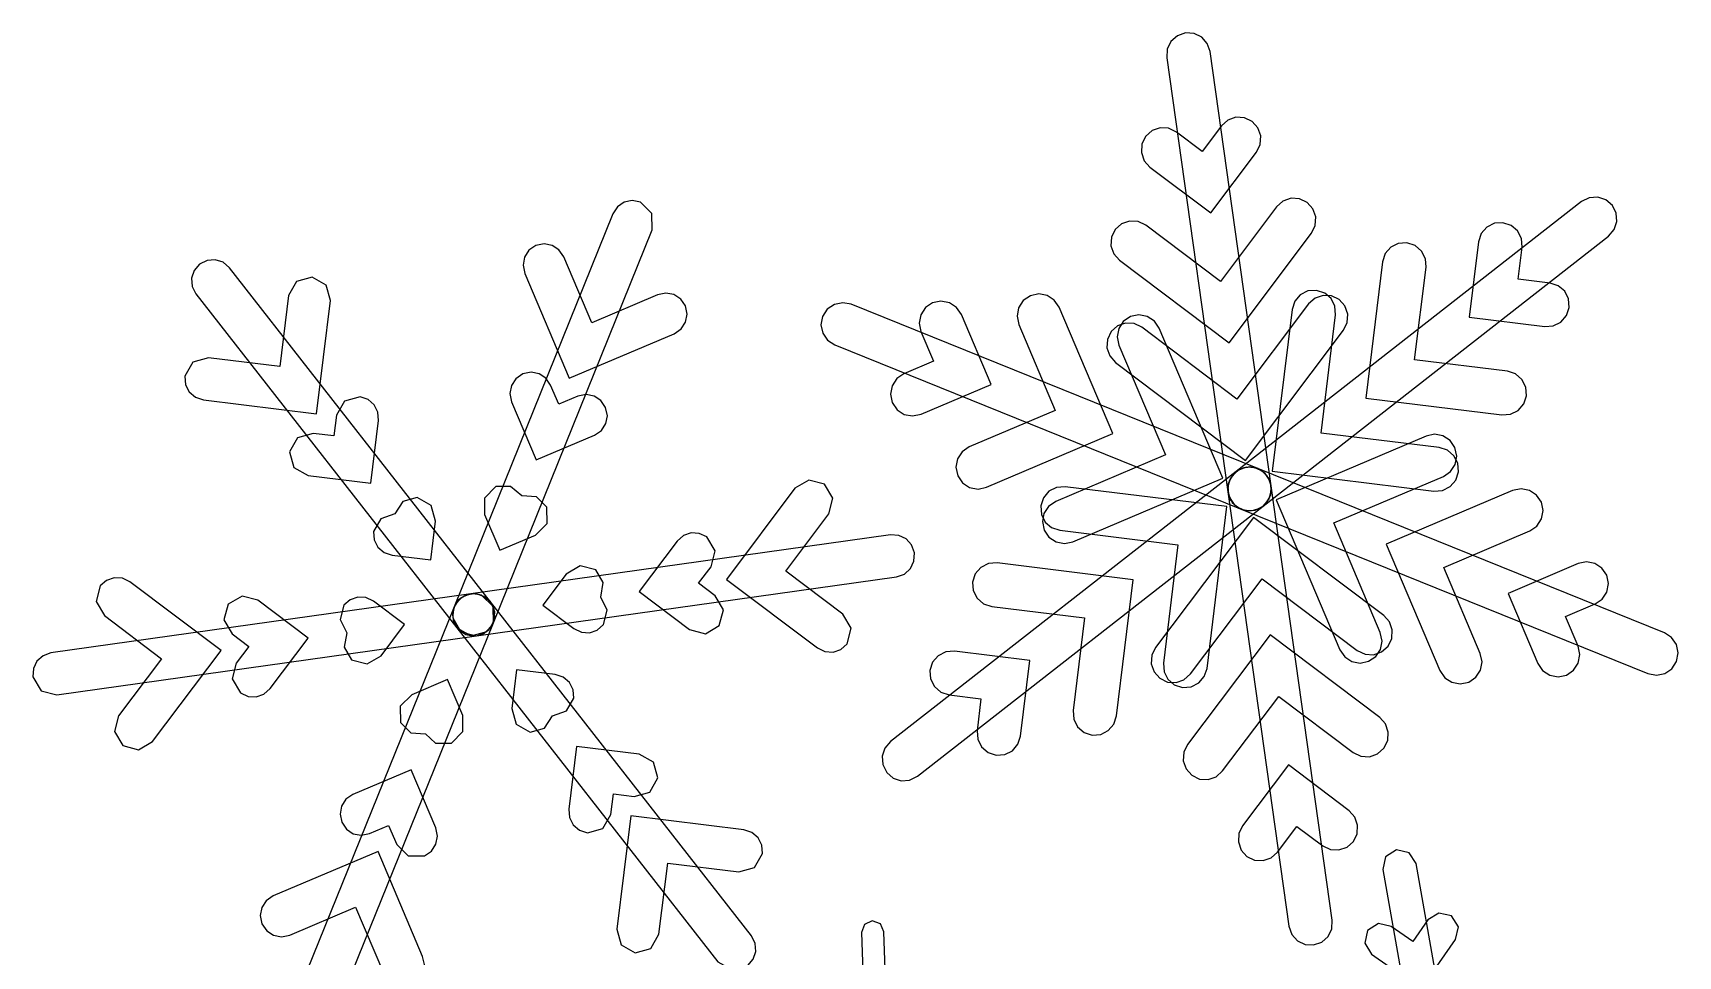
# Model space of a CAD drawing. Extents: x 1 to 82, y 2 to 123.
# Drawn here: x 0.7 to 75.9, y 80.3 to 122.5 of the extents above; entities that cross this region are included whole.
import ezdxf

# ---------------------------------------------------------------- set-up
doc = ezdxf.new("R2010")
doc.units = 0

msp = doc.modelspace()

# ---------------------------------------------------------------- linework, layer by layer
at = {"layer": 'Layer 1', "color": 7}
for points in [[(53.363082, 122.500239), (52.993697, 122.371244), (52.701794, 122.110711), (52.531813, 121.758303), (52.509631, 121.367672), (55.300791, 101.507492), (55.429786, 101.138107), (55.690319, 100.846204), (56.042727, 100.676223), (56.433358, 100.654041), (56.808915, 100.786399), (57.094646, 101.043569), (57.263096, 101.389117), (57.286809, 101.786608), (54.495649, 121.646788), (54.363291, 122.022345), (54.106121, 122.308076), (53.760573, 122.476526), (53.363082, 122.500239), (53.363082, 122.500239)], [(13.188893, 77.014453), (13.56724, 76.943743), (13.930716, 77.020927), (14.238729, 77.228774), (14.450687, 77.550053), (21.712627, 95.523993), (21.706153, 96.265816), (21.177027, 96.785787), (20.79868, 96.856497), (20.435204, 96.779313), (20.127191, 96.571466), (19.915233, 96.250187), (12.653293, 78.276247), (12.582583, 77.8979), (12.659767, 77.534424), (12.867614, 77.226411), (13.188893, 77.014453), (13.188893, 77.014453)], [(17.823871, 84.863999), (18.565654, 84.870569), (18.883124, 85.088097), (19.085529, 85.399654), (19.156357, 85.764373), (19.079095, 86.141382), (17.950641, 88.800197), (15.29193, 87.671495), (14.974461, 87.453968), (14.772056, 87.14241), (14.701227, 86.777691), (14.778489, 86.400682), (14.996017, 86.083212), (15.307574, 85.880807), (15.672293, 85.809979), (16.049302, 85.88724), (16.923615, 86.258218), (17.29484, 85.38401), (17.823871, 84.863999), (17.823871, 84.863999)]]:
    msp.add_lwpolyline(points, close=True, dxfattribs=at)
for points in [[(52.204535, 118.158568), (51.835199, 118.029622), (51.543306, 117.76917), (51.373309, 117.416752), (51.351124, 117.026106), (51.480126, 116.656707), (51.740677, 116.364799), (54.519669, 114.270677), (56.613791, 117.049669), (56.783787, 117.402087), (56.805973, 117.792733), (56.67697, 118.162132), (56.41642, 118.45404), (56.064002, 118.624036), (55.673356, 118.646222), (55.303957, 118.517219), (55.012049, 118.256669), (54.124954, 117.079224), (52.947677, 117.966541), (52.595206, 118.136471), (52.204535, 118.158568), (52.204535, 118.158568)], [(20.450833, 94.988393), (20.82918, 94.917683), (21.192656, 94.994867), (21.500669, 95.202714), (21.712627, 95.523993), (28.974567, 113.497933), (28.968093, 114.239756), (28.438967, 114.759727), (28.06062, 114.830437), (27.697144, 114.753253), (27.389131, 114.545406), (27.177173, 114.224127), (19.915233, 96.250187), (19.844523, 95.87184), (19.921707, 95.508364), (20.129554, 95.200351), (20.450833, 94.988393), (20.450833, 94.988393)], [(50.806613, 113.897571), (50.437157, 113.768554), (50.145217, 113.507951), (49.975221, 113.155534), (49.953035, 112.764887), (50.082038, 112.395489), (50.342588, 112.10358), (55.355082, 108.326393), (59.132269, 113.338886), (59.302265, 113.691304), (59.324451, 114.081951), (59.195448, 114.451349), (58.934898, 114.743257), (58.58248, 114.913254), (58.191834, 114.93544), (57.822435, 114.806437), (57.530527, 114.545886), (54.96034, 111.135135), (51.549588, 113.705322), (51.19722, 113.875336), (50.806613, 113.897571), (50.806613, 113.897571)], [(72.219805, 114.989734), (71.829633, 114.960685), (71.480276, 114.784538), (55.676436, 102.437233), (55.417379, 102.134829), (55.298518, 101.769251), (55.32541, 101.385777), (55.503617, 101.029686), (55.806021, 100.770629), (56.171599, 100.651768), (56.555073, 100.67866), (56.911164, 100.856867), (72.715004, 113.204173), (72.974061, 113.506576), (73.092922, 113.872155), (73.066029, 114.255629), (72.887822, 114.611719), (72.591413, 114.867172), (72.219805, 114.989734), (72.219805, 114.989734)], [(67.88069, 113.822178), (67.490467, 113.793183), (67.14105, 113.617049), (66.885647, 113.320596), (66.763147, 112.948965), (66.339143, 109.49531), (69.792798, 109.071306), (70.18299, 109.100273), (70.532394, 109.276356), (70.787815, 109.572748), (70.910368, 109.944325), (70.881401, 110.334517), (70.705318, 110.683921), (70.408926, 110.939343), (70.037349, 111.061896), (68.574062, 111.241516), (68.75371, 112.704609), (68.724743, 113.0948), (68.548659, 113.444204), (68.252267, 113.699626), (67.88069, 113.822178), (67.88069, 113.822178)], [(25.18471, 106.705155), (29.984035, 108.742494), (30.301504, 108.960021), (30.50391, 109.271579), (30.574738, 109.636297), (30.497476, 110.013307), (30.279949, 110.330777), (29.968391, 110.533182), (29.603672, 110.604011), (29.226662, 110.526749), (26.211665, 109.246958), (24.931874, 112.261955), (24.714346, 112.579426), (24.402788, 112.781831), (24.038069, 112.852659), (23.661059, 112.775397), (23.34359, 112.55787), (23.141184, 112.246312), (23.070356, 111.881593), (23.147618, 111.504584), (25.18471, 106.705155)], [(63.49134, 112.902302), (63.094382, 112.871627), (62.751876, 112.697186), (62.499758, 112.407055), (62.373963, 112.029309), (61.608898, 105.799771), (67.838409, 105.0349), (68.228601, 105.063867), (68.578005, 105.23995), (68.833427, 105.536343), (68.955979, 105.90792), (68.927012, 106.298112), (68.750929, 106.647516), (68.454537, 106.902937), (68.08296, 107.02549), (63.844012, 107.546004), (64.364553, 111.784759), (64.335557, 112.174982), (64.159423, 112.524399), (63.86297, 112.779802), (63.49134, 112.902302), (63.49134, 112.902302)], [(20.695745, 94.924969), (21.410667, 95.123294), (21.661075, 95.415595), (21.775969, 95.768962), (21.749978, 96.139629), (21.577726, 96.483827), (9.642808, 111.759822), (9.350507, 112.010229), (8.99714, 112.125123), (8.626473, 112.099132), (8.282275, 111.92688), (8.031868, 111.63458), (7.916973, 111.281213), (7.942964, 110.910546), (8.115215, 110.566347), (20.050134, 95.290353), (20.695745, 94.924969), (20.695745, 94.924969)], [(8.455542, 105.716798), (13.630579, 105.081338), (14.26604, 110.256375), (14.067742, 110.971242), (13.422032, 111.336505), (12.707165, 111.138207), (12.341903, 110.492498), (11.942811, 107.241702), (8.69184, 107.640864), (7.976973, 107.442566), (7.611711, 106.796857), (7.64136, 106.413158), (7.809973, 106.082091), (8.090413, 105.838393), (8.455542, 105.716798), (8.455542, 105.716798)], [(59.356201, 110.726662), (58.96601, 110.697695), (58.616605, 110.521612), (58.361184, 110.225219), (58.238631, 109.853642), (57.33046, 102.45688), (64.727027, 101.548682), (65.117251, 101.577678), (65.466668, 101.753812), (65.722071, 102.050265), (65.844571, 102.421895), (65.813896, 102.818853), (65.639455, 103.161358), (65.349324, 103.413476), (64.971578, 103.539272), (59.565379, 104.203087), (60.229194, 109.609286), (60.198518, 110.006243), (60.024078, 110.348748), (59.733947, 110.600866), (59.356201, 110.726662), (59.356201, 110.726662)], [(37.307005, 110.083071), (36.983574, 109.862828), (36.76906, 109.53557), (36.695908, 109.144153), (36.775756, 108.768121), (36.99078, 108.449467), (37.323155, 108.230184), (55.918155, 100.717309), (56.309572, 100.644157), (56.685603, 100.724006), (57.004258, 100.93903), (57.223541, 101.271405), (57.296693, 101.662822), (57.216844, 102.038853), (57.00182, 102.357508), (56.669445, 102.576791), (38.074445, 110.089665), (37.690069, 110.162693), (37.307005, 110.083071), (37.307005, 110.083071)], [(41.799851, 110.156764), (41.476449, 109.936538), (41.261942, 109.609315), (41.188988, 109.224911), (41.268694, 108.841851), (41.844665, 107.484953), (40.487573, 106.908955), (40.16417, 106.68873), (39.949663, 106.361506), (39.876709, 105.977101), (39.956416, 105.594041), (40.176641, 105.270638), (40.503865, 105.056131), (40.888269, 104.983177), (41.27133, 105.062884), (44.474326, 106.422417), (43.114793, 109.625413), (42.894603, 109.948882), (42.56738, 110.163452), (42.182951, 110.236451), (41.799851, 110.156764), (41.799851, 110.156764)], [(46.272718, 110.482388), (45.94925, 110.262199), (45.73468, 109.934976), (45.66168, 109.550546), (45.741368, 109.167447), (47.4101, 105.236374), (43.478834, 103.567613), (43.155432, 103.347388), (42.940925, 103.020164), (42.867971, 102.635761), (42.947677, 102.2527), (43.167903, 101.929297), (43.495127, 101.71479), (43.879531, 101.641836), (44.262592, 101.721542), (50.039956, 104.173866), (47.587438, 109.951203), (47.362395, 110.279642), (47.040073, 110.489041), (46.662754, 110.562317), (46.272718, 110.482388), (46.272718, 110.482388)], [(50.623036, 109.22854), (50.25369, 109.099501), (49.961834, 108.838948), (49.791837, 108.486531), (49.769652, 108.095884), (49.898654, 107.726486), (50.159205, 107.434578), (56.110712, 102.949792), (60.595497, 108.901299), (60.765493, 109.253717), (60.787679, 109.644364), (60.658676, 110.013762), (60.398126, 110.30567), (60.039012, 110.477586), (59.655172, 110.497769), (59.291765, 110.372567), (58.993949, 110.108327), (55.715997, 105.75834), (51.366011, 109.036292), (51.013643, 109.206305), (50.623036, 109.22854), (50.623036, 109.22854)], [(50.847356, 109.530824), (50.518917, 109.305781), (50.309518, 108.983459), (50.236242, 108.60614), (50.316171, 108.216105), (52.444418, 103.202303), (47.430617, 101.074056), (47.102178, 100.849013), (46.892779, 100.526691), (46.819503, 100.149371), (46.899433, 99.759336), (47.119622, 99.435867), (47.446845, 99.221297), (47.831275, 99.148298), (48.214374, 99.227985), (55.074079, 102.139767), (52.16227, 108.999667), (51.942044, 109.32307), (51.61482, 109.537577), (51.230416, 109.610531), (50.847356, 109.530824), (50.847356, 109.530824)], [(23.677219, 102.973983), (26.33593, 104.102685), (26.653399, 104.320212), (26.855804, 104.63177), (26.926633, 104.996489), (26.849371, 105.373498), (26.631843, 105.690968), (26.320286, 105.893373), (25.955567, 105.964201), (25.578558, 105.88694), (24.704245, 105.515962), (24.33302, 106.39017), (24.115492, 106.707639), (23.803934, 106.910044), (23.439216, 106.980873), (23.062206, 106.903611), (22.744736, 106.686083), (22.542331, 106.374526), (22.471503, 106.009807), (22.548765, 105.632798), (23.677219, 102.973983)], [(13.241351, 102.262276), (16.108141, 101.910322), (16.460096, 104.777112), (16.430446, 105.160811), (16.261833, 105.491877), (15.981393, 105.735575), (15.616264, 105.85717), (14.901307, 105.658966), (14.535959, 105.013235), (14.420302, 104.07051), (13.477649, 104.186342), (12.762692, 103.988138), (12.397343, 103.342406), (12.595642, 102.627539), (13.241351, 102.262276), (13.241351, 102.262276)], [(64.373226, 104.066115), (57.513521, 101.154333), (60.42533, 94.294433), (60.645556, 93.97103), (60.97278, 93.756523), (61.357184, 93.683569), (61.740244, 93.763276), (62.068683, 93.988319), (62.278082, 94.310641), (62.351358, 94.68796), (62.271429, 95.077995), (60.143182, 100.091797), (65.156983, 102.220044), (65.485422, 102.445087), (65.694821, 102.767409), (65.768097, 103.144729), (65.688167, 103.534764), (65.467978, 103.858233), (65.140755, 104.072803), (64.756325, 104.145802), (64.373226, 104.066115), (64.373226, 104.066115)], [(56.415965, 102.642429), (56.025793, 102.61338), (55.676436, 102.437233), (39.872596, 90.089927), (39.613539, 89.787524), (39.494678, 89.421945), (39.521571, 89.038471), (39.699778, 88.682381), (40.002181, 88.423324), (40.367759, 88.304463), (40.751233, 88.331355), (41.107324, 88.509562), (56.911164, 100.856867), (57.170221, 101.159271), (57.289082, 101.524849), (57.26219, 101.908323), (57.083983, 102.264414), (56.787573, 102.519867), (56.415965, 102.642429), (56.415965, 102.642429)], [(55.902005, 102.570197), (55.578574, 102.349953), (55.364059, 102.022695), (55.290907, 101.631278), (55.370756, 101.255247), (55.58578, 100.936592), (55.918155, 100.717309), (74.513155, 93.204435), (74.904572, 93.131283), (75.280603, 93.211132), (75.599257, 93.426156), (75.81854, 93.75853), (75.891692, 94.149947), (75.811844, 94.525979), (75.59682, 94.844633), (75.264445, 95.063916), (56.669445, 102.576791), (56.285069, 102.649818), (55.902005, 102.570197), (55.902005, 102.570197)], [(56.154242, 102.640059), (55.784857, 102.511064), (55.492954, 102.250531), (55.322973, 101.898123), (55.300791, 101.507492), (58.091951, 81.647312), (58.220946, 81.277927), (58.481479, 80.986024), (58.833887, 80.816043), (59.224518, 80.793861), (59.600075, 80.926219), (59.885806, 81.183389), (60.054256, 81.528937), (60.077969, 81.926428), (57.286809, 101.786608), (57.157814, 102.155993), (56.897281, 102.447896), (56.544873, 102.617877), (56.154242, 102.640059), (56.154242, 102.640059)], [(22.008321, 98.843312), (23.648407, 99.539487), (24.168405, 100.068625), (24.16192, 100.810477), (23.681497, 101.28038), (23.01095, 101.324909), (22.497667, 101.758678), (21.825658, 101.754387), (21.305659, 101.225249), (21.312145, 100.483398), (22.008321, 98.843312)], [(36.5321, 94.373137), (36.879219, 94.206965), (37.250238, 94.187457), (37.601506, 94.308478), (37.889374, 94.563892), (38.075173, 95.282109), (37.698689, 95.921341), (35.082855, 97.892522), (37.053964, 100.508181), (37.239763, 101.226398), (36.86328, 101.865631), (36.145063, 102.05143), (35.50583, 101.674946), (32.368061, 97.510907), (36.5321, 94.373137)], [(47.860573, 101.745418), (47.470349, 101.716422), (47.120932, 101.540288), (46.865529, 101.243835), (46.743029, 100.872205), (46.773704, 100.475247), (46.948145, 100.132742), (47.238276, 99.880624), (47.616022, 99.754828), (53.022221, 99.091013), (52.358406, 93.684814), (52.389082, 93.287857), (52.563522, 92.945352), (52.853653, 92.693234), (53.231399, 92.567438), (53.62159, 92.596405), (53.970995, 92.772488), (54.226416, 93.068881), (54.348969, 93.440458), (55.25714, 100.83722), (47.860573, 101.745418)], [(68.325008, 101.572558), (62.547644, 99.120234), (65.000161, 93.342897), (65.225204, 93.014458), (65.547526, 92.805059), (65.924846, 92.731783), (66.314882, 92.811712), (66.63835, 93.031901), (66.85292, 93.359124), (66.92592, 93.743554), (66.846232, 94.126653), (65.1775, 98.057726), (69.108766, 99.726487), (69.432168, 99.946712), (69.646675, 100.273936), (69.719629, 100.658339), (69.639923, 101.0414), (69.419697, 101.364803), (69.092473, 101.57931), (68.708069, 101.652264), (68.325008, 101.572558), (68.325008, 101.572558)], [(17.082423, 98.616728), (18.851068, 98.399531), (19.068194, 100.167999), (18.86999, 100.882956), (18.224258, 101.248305), (17.57705, 101.067166), (17.203233, 100.508642), (16.570873, 100.280991), (16.238592, 99.696788), (16.268242, 99.313088), (16.436855, 98.982022), (16.717295, 98.738324), (17.082423, 98.616728), (17.082423, 98.616728)], [(56.476888, 100.344308), (51.992103, 94.392801), (51.822107, 94.040383), (51.799921, 93.649736), (51.928924, 93.280338), (52.189474, 92.98843), (52.548588, 92.816514), (52.932428, 92.796331), (53.295835, 92.921533), (53.593651, 93.185773), (56.871603, 97.53576), (61.221589, 94.257808), (61.580703, 94.085892), (61.964543, 94.065709), (62.32795, 94.190911), (62.625766, 94.455152), (62.795763, 94.807569), (62.817948, 95.198216), (62.688946, 95.567614), (62.428395, 95.859522), (56.476888, 100.344308)], [(20.2306, 95.1129), (20.948831, 94.927256), (40.145689, 97.625201), (40.508697, 97.753141), (40.78488, 98.001722), (40.947701, 98.335726), (40.970622, 98.719937), (40.842682, 99.082944), (40.594102, 99.359127), (40.260099, 99.521948), (39.875888, 99.54487), (20.679029, 96.846924), (20.316021, 96.718985), (20.039838, 96.470404), (19.877017, 96.1364), (19.854096, 95.752189), (20.2306, 95.1129), (20.2306, 95.1129)], [(30.689764, 95.212663), (31.407981, 95.026864), (32.047213, 95.403346), (32.232967, 96.121639), (31.856353, 96.760867), (31.097802, 97.332366), (31.669477, 98.090847), (31.85523, 98.80914), (31.478617, 99.448367), (31.131498, 99.614538), (30.76048, 99.634046), (30.409211, 99.513026), (30.121343, 99.257612), (28.383079, 96.950927), (30.689764, 95.212663)], [(25.394317, 95.258507), (25.741436, 95.092335), (26.112455, 95.072827), (26.463723, 95.193848), (26.751591, 95.449262), (26.91839, 96.100325), (26.621648, 96.703357), (26.740729, 97.364801), (26.400996, 97.944689), (25.682703, 98.130443), (25.043476, 97.753829), (23.971183, 96.330871), (25.394317, 95.258507)], [(44.749191, 98.2592), (44.358999, 98.230233), (44.009595, 98.05415), (43.754173, 97.757757), (43.631621, 97.38618), (43.660588, 96.995988), (43.836671, 96.646584), (44.133063, 96.391163), (44.50464, 96.26861), (48.743588, 95.748096), (48.223047, 91.509341), (48.252043, 91.119118), (48.428177, 90.769701), (48.72463, 90.514298), (49.09626, 90.391798), (49.493218, 90.422474), (49.835723, 90.596914), (50.087841, 90.887045), (50.213636, 91.264791), (50.978702, 97.494329), (44.749191, 98.2592)], [(71.31627, 98.231216), (68.113274, 96.871683), (69.472807, 93.668687), (69.692997, 93.345218), (70.02022, 93.130648), (70.404649, 93.057649), (70.787749, 93.137336), (71.111151, 93.357562), (71.325658, 93.684785), (71.398612, 94.069189), (71.318906, 94.452249), (70.742935, 95.809147), (72.100027, 96.385145), (72.42343, 96.605371), (72.637937, 96.932594), (72.71089, 97.316999), (72.631183, 97.700059), (72.410958, 98.023462), (72.083734, 98.237969), (71.699331, 98.310923), (71.31627, 98.231216), (71.31627, 98.231216)], [(4.76458, 89.908549), (5.482797, 89.72275), (6.12203, 90.099234), (9.259799, 94.263273), (5.09576, 97.401042), (4.748641, 97.567213), (4.377623, 97.586721), (4.026355, 97.465701), (3.738487, 97.210287), (3.552688, 96.492071), (3.929171, 95.852839), (6.545005, 93.881658), (4.573896, 91.265999), (4.388097, 90.547782), (4.76458, 89.908549), (4.76458, 89.908549)], [(1.033741, 92.414954), (1.751972, 92.22931), (20.948831, 94.927256), (21.311839, 95.055195), (21.588022, 95.303776), (21.750843, 95.63778), (21.773764, 96.021991), (21.645825, 96.384999), (21.397244, 96.661182), (21.06324, 96.824003), (20.679029, 96.846924), (1.482171, 94.148979), (1.119163, 94.021039), (0.84298, 93.772458), (0.680159, 93.438454), (0.657238, 93.054243), (1.033741, 92.414954), (1.033741, 92.414954)], [(10.149243, 92.325813), (10.496362, 92.159642), (10.86738, 92.140134), (11.218649, 92.261154), (11.506517, 92.516568), (13.244781, 94.823253), (10.938096, 96.561517), (10.219879, 96.747316), (9.580647, 96.370834), (9.394893, 95.652541), (9.771507, 95.013313), (10.530058, 94.441814), (9.958383, 93.683333), (9.77263, 92.96504), (10.149243, 92.325813), (10.149243, 92.325813)], [(15.226864, 93.829491), (15.945156, 93.643737), (16.584384, 94.02035), (17.656677, 95.443309), (16.233543, 96.515673), (15.886424, 96.681845), (15.515405, 96.701353), (15.164137, 96.580332), (14.876269, 96.324918), (14.70947, 95.673855), (15.006212, 95.070823), (14.887131, 94.409379), (15.226864, 93.829491), (15.226864, 93.829491)], [(32.630664, 79.648974), (33.345585, 79.8473), (33.595992, 80.1396), (33.710887, 80.492967), (33.684896, 80.863634), (33.512645, 81.207833), (21.577726, 96.483827), (21.285425, 96.734235), (20.932058, 96.849129), (20.561391, 96.823138), (20.217193, 96.650886), (19.966785, 96.358585), (19.851891, 96.005218), (19.877882, 95.634551), (20.050134, 95.290353), (31.985052, 80.014358), (32.630664, 79.648974), (32.630664, 79.648974)], [(57.232518, 94.967707), (53.455331, 89.955214), (53.285335, 89.602796), (53.263149, 89.212149), (53.392152, 88.842751), (53.652702, 88.550843), (54.00512, 88.380846), (54.395766, 88.35866), (54.765165, 88.487663), (55.057073, 88.748214), (57.62726, 92.158965), (61.038012, 89.588778), (61.39043, 89.418781), (61.781076, 89.396596), (62.150475, 89.525599), (62.442383, 89.786149), (62.612379, 90.138566), (62.634565, 90.529213), (62.505562, 90.898611), (62.245012, 91.19052), (57.232518, 94.967707)], [(42.794802, 94.222794), (42.40461, 94.193828), (42.055205, 94.017744), (41.799784, 93.721352), (41.677231, 93.349775), (41.706198, 92.959583), (41.882281, 92.610178), (42.178674, 92.354757), (42.550251, 92.232204), (44.013538, 92.052584), (43.83389, 90.589491), (43.862857, 90.1993), (44.038941, 89.849896), (44.335333, 89.594474), (44.70691, 89.471922), (45.097133, 89.500917), (45.44655, 89.677051), (45.701953, 89.973504), (45.824453, 90.345135), (46.248457, 93.79879), (42.794802, 94.222794)], [(23.403602, 90.525875), (24.05081, 90.707014), (24.424627, 91.265538), (25.056987, 91.493189), (25.389268, 92.077392), (25.359618, 92.461092), (25.191005, 92.792158), (24.910565, 93.035856), (24.545437, 93.157452), (22.776792, 93.374649), (22.559665, 91.60618), (22.757871, 90.891223), (23.403602, 90.525875), (23.403602, 90.525875)], [(19.060419, 90.013225), (19.802202, 90.019793), (20.322201, 90.548931), (20.315715, 91.290782), (19.619539, 92.930868), (17.979453, 92.234693), (17.459455, 91.705555), (17.46594, 90.963703), (17.946363, 90.4938), (18.61691, 90.449271), (19.060419, 90.013225), (19.060419, 90.013225)], [(26.011596, 85.91701), (26.726553, 86.115214), (27.091901, 86.760945), (27.207558, 87.70367), (28.150211, 87.587838), (28.865168, 87.786042), (29.230517, 88.431774), (29.032218, 89.146641), (28.386509, 89.511904), (25.519719, 89.863858), (25.167764, 86.997068), (25.197414, 86.613369), (25.366027, 86.282303), (25.646467, 86.038605), (26.011596, 85.91701), (26.011596, 85.91701)], [(58.067931, 89.023423), (55.973809, 86.244431), (55.803813, 85.892013), (55.781627, 85.501367), (55.91063, 85.131968), (56.17118, 84.84006), (56.523598, 84.670064), (56.914244, 84.647878), (57.283643, 84.776881), (57.575551, 85.037431), (58.462646, 86.214876), (59.639923, 85.327559), (59.992341, 85.157563), (60.382987, 85.135377), (60.752386, 85.26438), (61.044294, 85.52493), (61.214291, 85.877348), (61.236476, 86.267994), (61.107474, 86.637393), (60.846923, 86.929301), (58.067931, 89.023423)], [(28.205828, 80.437675), (28.920695, 80.635973), (29.285957, 81.281682), (29.685049, 84.532478), (32.93602, 84.133316), (33.650887, 84.331614), (34.01615, 84.977322), (33.986501, 85.361022), (33.817887, 85.692088), (33.537447, 85.935786), (33.172318, 86.057381), (27.997281, 86.692842), (27.36182, 81.517805), (27.560118, 80.802938), (28.205828, 80.437675), (28.205828, 80.437675)], [(17.225017, 78.992214), (17.966801, 78.998783), (18.28427, 79.21631), (18.486676, 79.527868), (18.557504, 79.892587), (18.480242, 80.269596), (16.44315, 85.069025), (11.643825, 83.031686), (11.326356, 82.814159), (11.12395, 82.502601), (11.053122, 82.137883), (11.130384, 81.760873), (11.347911, 81.443403), (11.659469, 81.240998), (12.024188, 81.170169), (12.401198, 81.247431), (15.416195, 82.527222), (16.695986, 79.512225), (17.225017, 78.992214), (17.225017, 78.992214)], [(62.515472, 84.819826), (62.387109, 84.240451), (65.079913, 68.968777), (65.398768, 68.468285), (65.978133, 68.339843), (66.478625, 68.658698), (66.607067, 69.238063), (63.914262, 84.509737), (63.595407, 85.010229), (63.016043, 85.13867), (62.515472, 84.819826), (62.515472, 84.819826)], [(61.688125, 81.448186), (61.559732, 80.868885), (61.878516, 80.368434), (64.135862, 78.787777), (65.716519, 81.045123), (65.845006, 81.624491), (65.526179, 82.125016), (64.946812, 82.253503), (64.446286, 81.934677), (63.754989, 80.947474), (62.767929, 81.638719), (62.188568, 81.767074), (61.688125, 81.448186), (61.688125, 81.448186)], [(39.070061, 70.685874), (39.439972, 70.547602), (39.799289, 70.711351), (39.937578, 71.081212), (39.577479, 81.393462), (39.41373, 81.752777), (39.043868, 81.891067), (38.684552, 81.727318), (38.546262, 81.357457), (38.906362, 71.045208), (39.070061, 70.685874), (39.070061, 70.685874)]]:
    msp.add_lwpolyline(points, dxfattribs=at)

doc.saveas('drawing.dxf')
